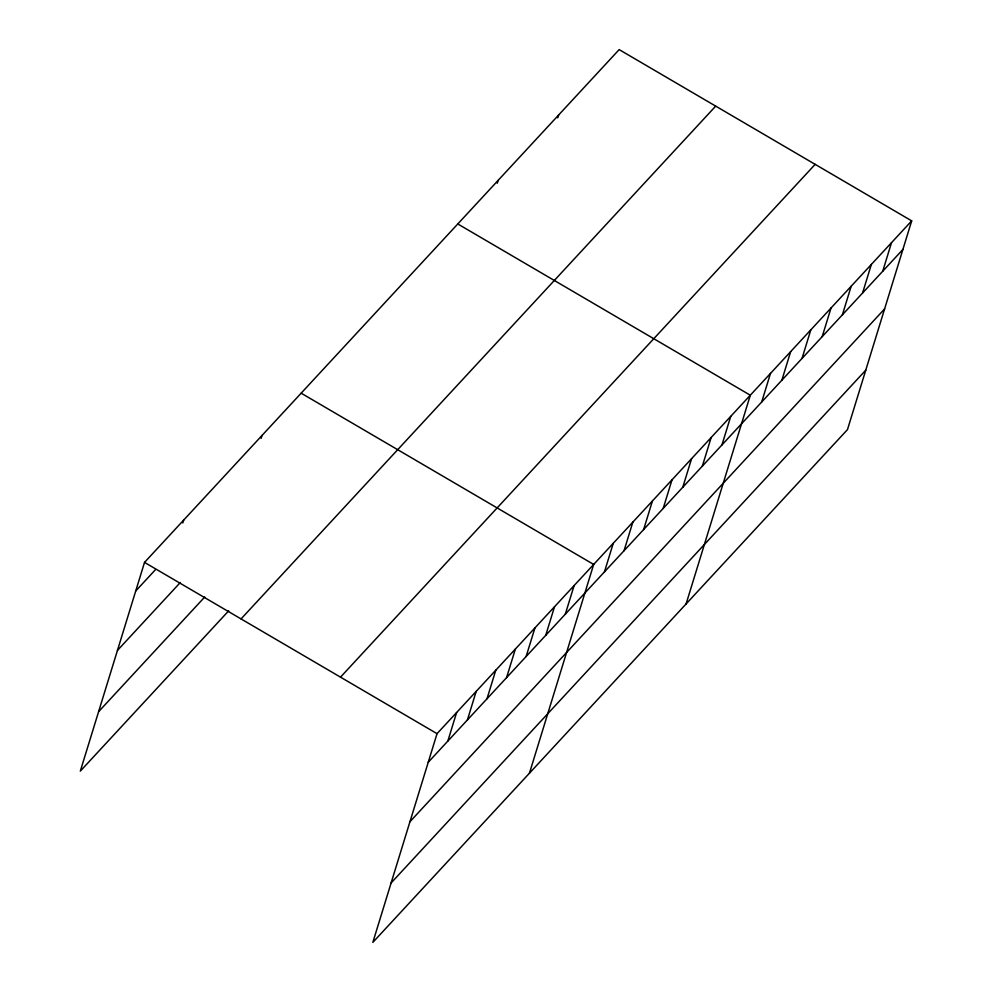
<?xml version="1.0" encoding="UTF-8"?>
<svg xmlns="http://www.w3.org/2000/svg" width="992" height="992" viewBox="0 0 992 992"><rect width="100%" height="100%" fill="white"/><g stroke="black" fill="none" stroke-linecap="round" stroke-linejoin="round"><path stroke-width="1.49" d="M911.685 220.869L437.038 733.671L372.831 942.4L847.478 429.598L911.685 220.869L619.169 49.6L144.522 562.402L80.315 771.131L228.706 610.812M182.801 522.958L183.681 520.093M261.119 438.34L262 435.488M497.265 183.222L498.133 180.37M557.777 117.837L558.657 114.985M447.826 741.098L456.618 712.516M467.406 719.956L476.197 691.362M486.985 698.802L495.777 670.22M506.565 677.648L515.356 649.066M526.144 656.493L534.936 627.911M545.724 635.339L554.516 606.757M565.304 614.184L574.095 585.602M529.455 773.177L593.675 564.448L301.159 393.179M604.463 571.876L613.254 543.294M624.042 550.721L632.834 522.139M643.622 529.579L652.414 500.985M663.202 508.425L671.993 479.843M682.781 487.27L691.573 458.688M702.361 466.116L711.152 437.534M721.94 444.962L730.732 416.38M686.092 603.954L750.312 395.225L457.796 223.956M761.682 402.02L770.486 373.426M781.857 380.221L790.649 351.639M802.032 358.422L810.824 329.84M822.207 336.635L830.998 308.053M842.382 314.836L851.173 286.254M862.556 293.049L871.348 264.455M882.719 271.25L891.51 242.668M135.73 590.984L155.31 569.83M117.44 650.43L180.296 582.515M98.605 711.686L204.736 597.01M241.056 618.921L715.703 106.119M340.504 677.152L815.164 164.35M428.246 762.253L902.894 249.451M409.956 821.711L884.604 308.909M391.108 882.954L865.768 370.152M144.522 562.402L437.038 733.671"/></g></svg>
